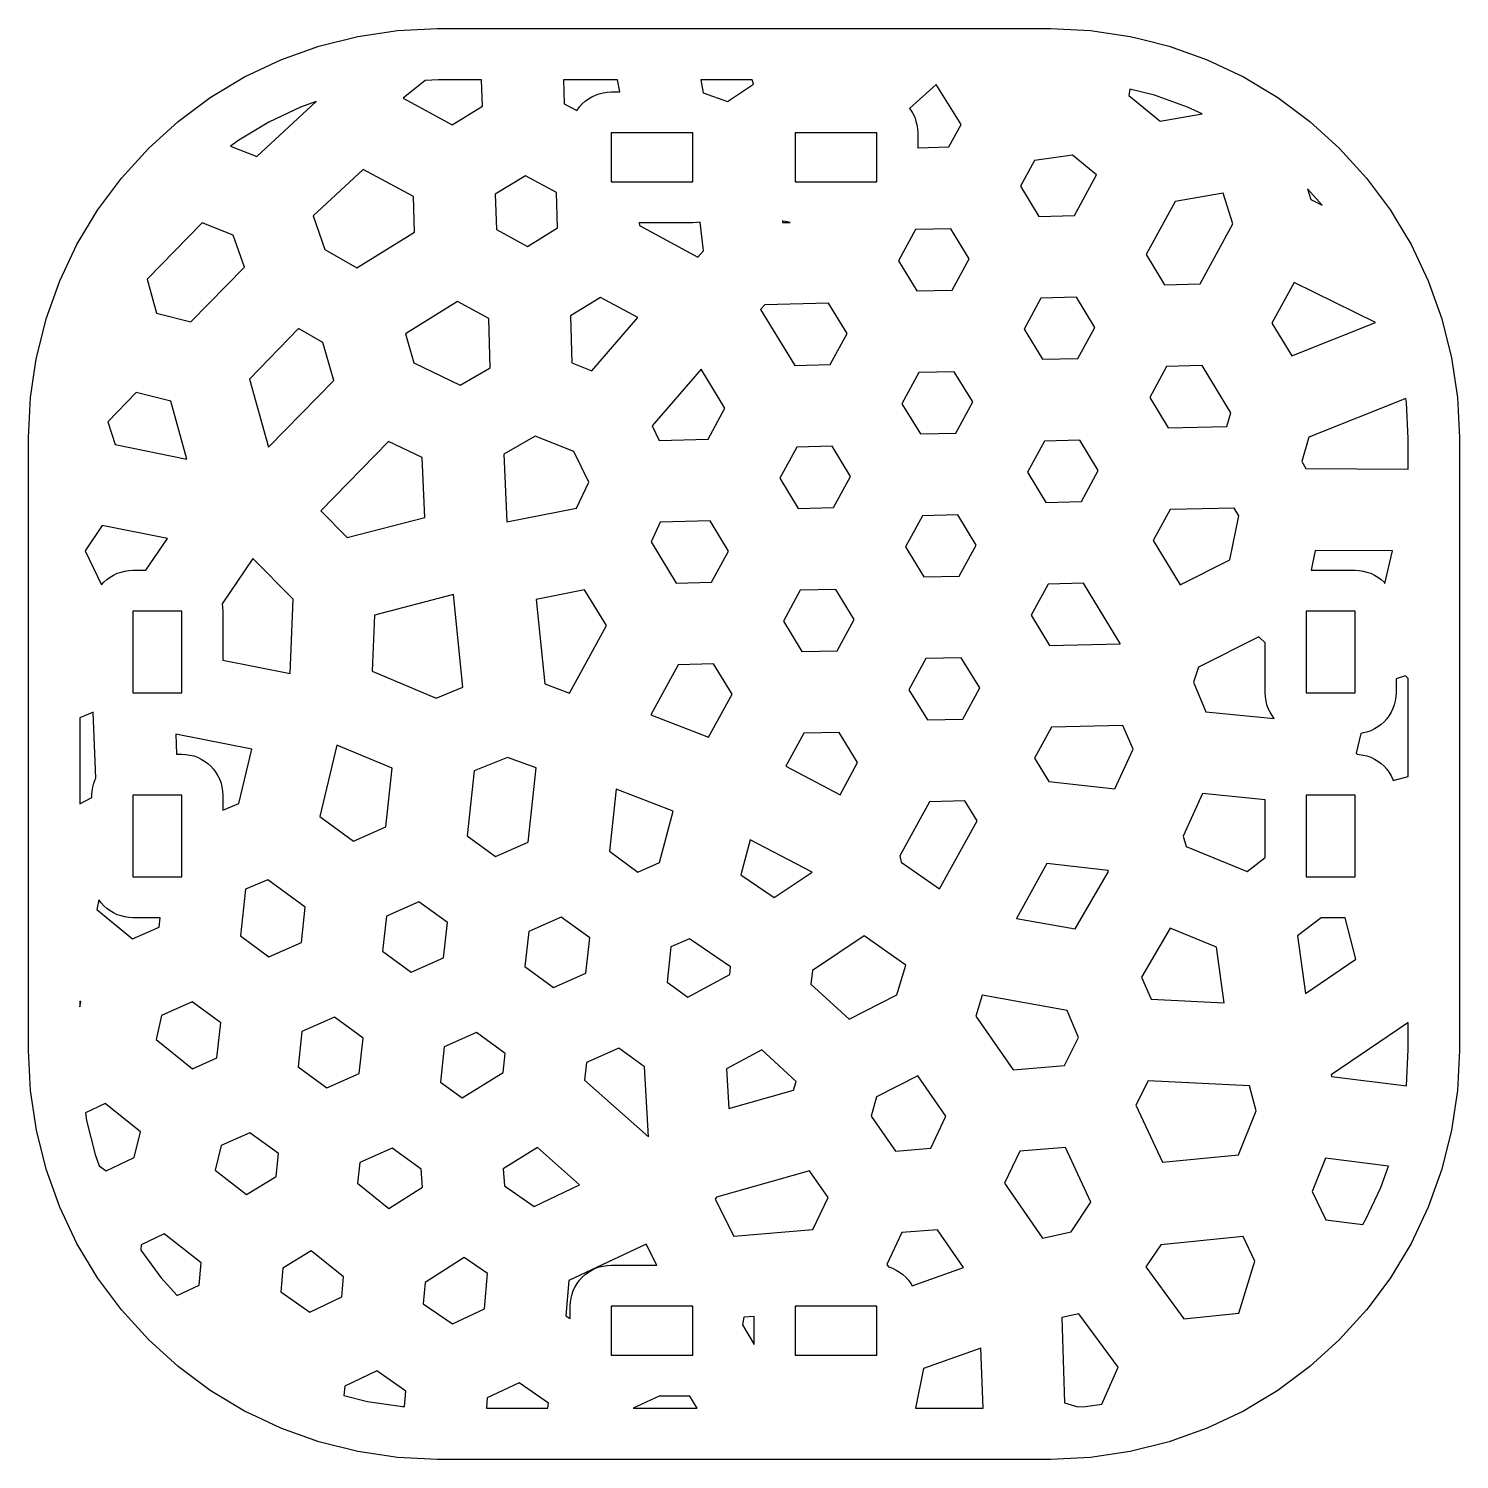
# Model space of a CAD drawing. Header units: millimetres. Extents: x -70 to 70, y -70 to 70.
import ezdxf

# ---------------------------------------------------------------- set-up
doc = ezdxf.new("R2010")
doc.units = ezdxf.units.MM

msp = doc.modelspace()

# ---------------------------------------------------------------- linework, layer by layer
at = {"color": 0}
for points in [[(-65.28, -48.86), (-66.96, -45.31), (-68.28, -41.61), (-69.23, -37.8), (-69.81, -33.92), (-70, -30), (-70, -27.95), (-70, -23.22), (-70, -3.42), (-70, 0.38), (-70, 9.1), (-70, 11.96), (-70, 25.01), (-70, 29.35), (-70, 30), (-69.81, 33.92), (-69.28, 37.46), (-69.23, 37.8), (-68.28, 41.61), (-66.96, 45.31), (-65.28, 48.86), (-63.26, 52.22), (-60.92, 55.38), (-58.28, 58.28), (-55.38, 60.92), (-52.22, 63.26), (-48.86, 65.28), (-45.31, 66.96), (-41.61, 68.28), (-37.8, 69.23), (-33.92, 69.81), (-30, 70), (-13.75, 70), (-13.37, 70), (-5.22, 70), (-0.53, 70), (7.75, 70), (12.91, 70), (26.21, 70), (27.85, 70), (30, 70), (33.92, 69.81), (37.8, 69.23), (38.89, 68.96), (41.61, 68.28), (45.31, 66.96), (48.86, 65.28), (52.22, 63.26), (55.38, 60.92), (58.28, 58.28), (60.92, 55.38), (63.26, 52.22), (63.78, 51.36), (65.28, 48.86), (66.96, 45.31), (68.28, 41.61), (69.23, 37.8), (69.81, 33.92), (70, 30), (70, -11.22), (70, -20.62), (70, -30), (69.81, -33.92), (69.23, -37.8), (68.28, -41.61), (66.96, -45.31), (65.28, -48.86), (63.26, -52.22), (61.08, -55.16), (60.92, -55.38), (58.28, -58.28), (55.38, -60.92), (52.22, -63.26), (49.95, -64.62), (48.86, -65.28), (45.31, -66.96), (42.23, -68.06), (42.23, -68.06), (41.61, -68.28), (37.8, -69.23), (33.92, -69.81), (30, -70), (-11.11, -70), (-11.58, -70), (-19.6, -70), (-21.72, -70), (-30, -70), (-33.92, -69.81), (-37.8, -69.23), (-41.61, -68.28), (-45.31, -66.96), (-47.75, -65.8), (-48.86, -65.28), (-52.22, -63.26), (-55.38, -60.92), (-58.28, -58.28), (-60.92, -55.38), (-63.26, -52.22), (-65.28, -48.86)], [(-25.67, 65), (-29.88, 65), (-31.21, 64.93), (-33.34, 63.19), (-28.54, 60.6), (-25.59, 62.42), (-25.67, 65)], [(-13.78, 63.72), (-13.39, 63.78), (-13, 63.8), (-12.15, 63.8), (-12.39, 65), (-17.66, 65), (-17.59, 62.65), (-16.35, 61.98), (-16.33, 62.02), (-16.09, 62.34), (-15.83, 62.63), (-15.54, 62.89), (-15.22, 63.13), (-14.89, 63.33), (-14.53, 63.5), (-14.16, 63.63), (-13.78, 63.72)], [(-3.98, 63.7), (-1.63, 62.88), (0.92, 64.57), (0.8, 65), (-4.24, 65), (-3.98, 63.7)], [(17, 58.34), (20.04, 58.42), (21.24, 60.62), (18.79, 64.53), (16.2, 62.19), (16.33, 62.02), (16.53, 61.69), (16.7, 61.33), (16.83, 60.96), (16.92, 60.58), (16.98, 60.19), (17, 59.8), (17, 58.34)], [(44.83, 61.65), (43.39, 62.33), (40.16, 63.49), (37.76, 64.09), (37.65, 63.44), (40.72, 60.95), (44.83, 61.65)], [(-47.68, 57.48), (-41.86, 62.87), (-41.85, 62.88), (-43.39, 62.33), (-46.5, 60.86), (-49.44, 59.1), (-50.23, 58.51), (-47.68, 57.48)], [(-5, 59.8), (-13, 59.8), (-13, 55), (-5, 55), (-5, 59.8)], [(13, 59.8), (5, 59.8), (5, 55), (13, 55), (13, 59.8)], [(32.33, 51.72), (34.5, 55.7), (32.14, 57.61), (28.42, 57.08), (27.06, 54.59), (28.86, 51.63), (32.33, 51.72)], [(-32.23, 50.09), (-32.33, 53.56), (-37.27, 56.21), (-42.17, 51.67), (-41, 48.4), (-37.89, 46.6), (-32.23, 50.09)], [(-21.18, 48.69), (-18.24, 50.51), (-18.34, 53.97), (-21.39, 55.61), (-24.34, 53.79), (-24.23, 50.33), (-21.18, 48.69)], [(44.62, 45.02), (47.82, 50.89), (46.89, 53.89), (42.18, 53.08), (39.35, 47.89), (41.16, 44.93), (44.62, 45.02)], [(56.56, 52.74), (55.14, 54.31), (55.45, 53.29), (56.56, 52.74)], [(-54.12, 41.3), (-48.88, 46.67), (-49.99, 49.78), (-53.03, 51.01), (-58.41, 45.49), (-57.48, 42.16), (-54.12, 41.3)], [(-10.25, 51), (-10.24, 50.74), (-4.51, 47.65), (-3.97, 48.26), (-4.28, 51.07), (-4.61, 51.02), (-5, 51), (-10.25, 51)], [(3.78, 51.02), (4.51, 51.03), (4.22, 51.08), (3.84, 51.17), (3.76, 51.2), (3.78, 51.02)], [(20.38, 44.42), (22.04, 47.46), (20.23, 50.42), (16.77, 50.33), (15.11, 47.29), (16.92, 44.34), (20.38, 44.42)], [(53.82, 45.17), (51.64, 41.19), (53.61, 37.97), (61.79, 41.24), (53.82, 45.17)], [(-10.4, 41.74), (-14.03, 43.7), (-16.98, 41.88), (-16.85, 37.31), (-14.9, 36.53), (-10.4, 41.74)], [(29.21, 37.64), (32.67, 37.72), (34.33, 40.76), (32.52, 43.72), (29.06, 43.63), (27.4, 40.59), (29.21, 37.64)], [(-27.78, 35.11), (-24.84, 36.82), (-24.98, 41.64), (-28.03, 43.29), (-33.13, 40.14), (-32.3, 37.29), (-27.78, 35.11)], [(4.97, 37.04), (8.43, 37.13), (10.09, 40.17), (8.28, 43.12), (2.03, 42.97), (1.62, 42.51), (4.97, 37.04)], [(-40.14, 35.58), (-41.21, 39.28), (-43.58, 40.65), (-48.4, 35.71), (-46.52, 29.04), (-40.14, 35.58)], [(-1.86, 32.87), (-4.19, 36.69), (-8.98, 31.14), (-8.29, 29.71), (-3.52, 29.83), (-1.86, 32.87)], [(20.72, 30.43), (22.38, 33.47), (20.58, 36.42), (17.11, 36.34), (15.45, 33.3), (17.26, 30.34), (20.72, 30.43)], [(41.5, 30.94), (47.24, 31.08), (47.63, 32.41), (44.82, 37.02), (41.35, 36.93), (39.7, 33.89), (41.5, 30.94)], [(-56.1, 33.55), (-59.46, 34.4), (-62.25, 31.54), (-61.53, 29.29), (-54.51, 27.88), (-56.1, 33.55)], [(54.59, 27.65), (54.97, 26.96), (65, 26.9), (65, 29.88), (64.83, 33.43), (64.77, 33.81), (55.26, 30.01), (54.59, 27.65)], [(-31.23, 22.17), (-31.49, 28.02), (-34.79, 29.61), (-41.42, 22.81), (-38.83, 20.19), (-31.23, 22.17)], [(-16.39, 23.07), (-15.19, 25.62), (-16.65, 28.62), (-20.44, 30.13), (-23.49, 28.35), (-23.2, 21.74), (-16.39, 23.07)], [(29.55, 23.64), (33.01, 23.73), (34.67, 26.77), (32.87, 29.72), (29.4, 29.64), (27.75, 26.6), (29.55, 23.64)], [(5.31, 23.05), (8.77, 23.13), (10.43, 26.17), (8.63, 29.13), (5.16, 29.04), (3.51, 26), (5.31, 23.05)], [(17.6, 16.35), (21.07, 16.43), (22.72, 19.47), (20.92, 22.43), (17.46, 22.34), (15.8, 19.3), (17.6, 16.35)], [(47.54, 18.01), (48.41, 22.31), (47.97, 23.09), (41.7, 22.94), (40.04, 19.9), (42.68, 15.57), (47.54, 18.01)], [(-60.58, 16.92), (-60.19, 16.98), (-59.8, 17), (-58.52, 17), (-56.42, 20.1), (-62.79, 21.39), (-64.48, 18.9), (-62.86, 15.57), (-62.63, 15.83), (-62.34, 16.09), (-62.02, 16.33), (-61.69, 16.53), (-61.33, 16.7), (-60.96, 16.83), (-60.58, 16.92)], [(-6.64, 15.75), (-3.18, 15.84), (-1.52, 18.88), (-3.32, 21.83), (-8.19, 21.71), (-9.1, 19.78), (-6.64, 15.75)], [(60.19, 16.98), (60.58, 16.92), (60.96, 16.83), (61.33, 16.7), (61.69, 16.53), (62.02, 16.33), (62.34, 16.09), (62.63, 15.83), (62.72, 15.72), (63.46, 18.91), (55.89, 18.95), (55.5, 17), (59.8, 17), (60.19, 16.98)], [(-51.07, 13.73), (-51.02, 13.39), (-51, 13), (-51, 8.21), (-44.42, 6.9), (-44.12, 14.16), (-48.07, 18.16), (-51.07, 13.73)], [(29.9, 9.64), (36.8, 9.81), (36.81, 9.84), (33.21, 15.73), (29.75, 15.64), (28.09, 12.6), (29.9, 9.64)], [(-28.44, 14.63), (-36.17, 12.62), (-36.4, 7.12), (-30.11, 4.49), (-27.5, 5.56), (-28.44, 14.63)], [(-15.6, 15.08), (-20.34, 14.15), (-19.5, 5.88), (-17.06, 4.99), (-13.47, 11.58), (-15.6, 15.08)], [(9.12, 9.13), (10.77, 12.18), (8.97, 15.13), (5.51, 15.05), (3.85, 12.01), (5.65, 9.05), (9.12, 9.13)], [(-59.8, 5), (-55, 5), (-55, 13), (-59.8, 13), (-59.8, 5)], [(55, 5), (59.8, 5), (59.8, 13), (55, 13), (55, 5)], [(51.89, 2.49), (51.67, 2.78), (51.47, 3.11), (51.3, 3.47), (51.17, 3.84), (51.08, 4.22), (51.02, 4.61), (51, 5), (51, 9.91), (50.38, 10.48), (44.46, 7.51), (43.98, 6.05), (45.2, 3.16), (51.89, 2.49)], [(21.41, 2.43), (23.07, 5.48), (21.26, 8.43), (17.8, 8.35), (16.14, 5.31), (17.95, 2.35), (21.41, 2.43)], [(-2.98, 7.84), (-6.44, 7.75), (-9.12, 2.84), (-3.48, 0.66), (-1.17, 4.88), (-2.98, 7.84)], [(60.58, -1.08), (60.96, -1.17), (61.33, -1.3), (61.69, -1.47), (62.02, -1.67), (62.34, -1.91), (62.63, -2.17), (62.89, -2.46), (63.13, -2.78), (63.33, -3.11), (63.5, -3.47), (63.53, -3.56), (65, -3.17), (65, 6.42), (64.74, 6.67), (63.8, 6.38), (63.8, 5), (63.78, 4.61), (63.72, 4.22), (63.63, 3.84), (63.5, 3.47), (63.33, 3.11), (63.13, 2.78), (62.89, 2.46), (62.63, 2.17), (62.34, 1.91), (62.02, 1.67), (61.69, 1.47), (61.33, 1.3), (60.96, 1.17), (60.58, 1.08), (60.36, 1.04), (59.91, -0.89), (60.01, -1.01), (60.19, -1.02), (60.58, -1.08)], [(-65, 2.55), (-65, -5.87), (-63.8, -5.23), (-63.8, -5), (-63.78, -4.61), (-63.72, -4.22), (-63.63, -3.84), (-63.5, -3.47), (-63.43, -3.33), (-63.69, 3.11), (-65, 2.55)], [(38.07, -0.52), (37.08, 1.82), (30.09, 1.65), (28.43, -1.39), (29.82, -3.67), (36.29, -4.4), (38.07, -0.52)], [(-52.46, -1.91), (-52.17, -2.17), (-51.91, -2.46), (-51.67, -2.78), (-51.47, -3.11), (-51.3, -3.47), (-51.17, -3.84), (-51.08, -4.22), (-51.02, -4.61), (-51, -5), (-51, -6.46), (-49.44, -5.82), (-48.16, -0.51), (-55.6, 0.97), (-55.52, -1), (-55, -1), (-54.61, -1.02), (-54.22, -1.08), (-53.84, -1.17), (-53.47, -1.3), (-53.11, -1.47), (-52.78, -1.67), (-52.46, -1.91)], [(9.31, 1.14), (5.85, 1.05), (4.09, -2.18), (9.41, -4.96), (11.12, -1.82), (9.31, 1.14)], [(-35.05, -8.12), (-34.43, -2.37), (-39.83, -0.11), (-41.52, -7.1), (-38.22, -9.52), (-35.05, -8.12)], [(-24.3, -11.02), (-21.13, -9.62), (-20.34, -2.33), (-23.14, -1.31), (-26.41, -2.64), (-27.09, -8.98), (-24.3, -11.02)], [(-59.8, -13), (-55, -13), (-55, -5), (-59.8, -5), (-59.8, -13)], [(-8.28, -11.6), (-6.93, -6.58), (-12.52, -4.42), (-13.17, -10.48), (-10.38, -12.53), (-8.28, -11.6)], [(19.13, -14.18), (22.81, -7.53), (21.61, -5.56), (18.14, -5.65), (15.26, -10.94), (15.39, -11.56), (19.13, -14.18)], [(44.88, -4.85), (42.98, -9.01), (43.28, -10.03), (49.25, -12.47), (51, -11.11), (51, -5.46), (44.88, -4.85)], [(55, -13), (59.8, -13), (59.8, -5), (55, -5), (55, -13)], [(0.6, -9.39), (-0.32, -12.79), (2.94, -15.03), (6.66, -12.55), (0.6, -9.39)], [(35.66, -12.48), (35.63, -12.38), (29.64, -11.7), (26.68, -17.06), (32.39, -18.1), (35.66, -12.48)], [(-43.31, -19.42), (-42.94, -15.98), (-46.59, -13.3), (-48.78, -14.19), (-49.27, -18.77), (-46.48, -20.82), (-43.31, -19.42)], [(-62.34, -16.09), (-62.63, -15.83), (-62.89, -15.54), (-63.12, -15.24), (-63.31, -16.18), (-59.82, -19.06), (-57.23, -17.92), (-57.13, -17), (-59.8, -17), (-60.19, -16.98), (-60.58, -16.92), (-60.96, -16.83), (-61.33, -16.7), (-61.69, -16.53), (-62.02, -16.33), (-62.34, -16.09)], [(-32.56, -22.32), (-29.39, -20.92), (-29.02, -17.48), (-31.81, -15.44), (-34.98, -16.84), (-35.36, -20.28), (-32.56, -22.32)], [(-18.64, -23.83), (-15.47, -22.43), (-15.1, -18.98), (-17.9, -16.94), (-21.06, -18.34), (-21.44, -21.78), (-18.64, -23.83)], [(41.69, -18.02), (38.9, -22.81), (39.84, -24.97), (46.99, -25.33), (46.23, -19.88), (41.69, -18.02)], [(54.16, -18.78), (54.94, -24.42), (59.86, -21.07), (58.82, -17), (56.46, -17), (54.16, -18.78)], [(-1.4, -22.55), (-1.32, -21.81), (-5.34, -19.05), (-7.15, -19.84), (-7.52, -23.29), (-5.51, -24.76), (-1.4, -22.55)], [(10.28, -26.91), (14.97, -24.54), (15.82, -21.63), (11.75, -18.77), (6.69, -22.15), (6.54, -23.49), (10.28, -26.91)], [(-65, -25.15), (-65, -25.72), (-64.89, -25.24), (-65, -25.15)], [(26.33, -31.88), (31.35, -31.47), (32.74, -28.71), (31.61, -26.09), (23.3, -24.57), (22.7, -26.63), (26.33, -31.88)], [(-51.57, -30.72), (-51.2, -27.28), (-54, -25.23), (-56.99, -26.56), (-57.52, -28.93), (-53.98, -31.78), (-51.57, -30.72)], [(-37.65, -32.23), (-37.28, -28.78), (-40.08, -26.74), (-43.25, -28.14), (-43.62, -31.58), (-40.82, -33.63), (-37.65, -32.23)], [(57.45, -32.38), (57.49, -32.53), (64.82, -33.46), (64.83, -33.43), (65, -29.88), (65, -27.29), (64.97, -27.28), (57.45, -32.38)], [(-27.58, -34.63), (-23.56, -32.14), (-23.36, -30.29), (-26.16, -28.24), (-29.33, -29.64), (-29.7, -33.09), (-27.58, -34.63)], [(-12.24, -29.75), (-15.41, -31.15), (-15.6, -32.89), (-9.35, -38.44), (-9.73, -31.58), (-12.24, -29.75)], [(4.84, -33.88), (5.09, -33.01), (1.74, -29.94), (-1.7, -31.79), (-1.49, -35.67), (4.84, -33.88)], [(14.81, -39.84), (18.27, -39.56), (19.75, -36.43), (17.01, -32.47), (12.98, -34.51), (12.44, -36.4), (14.81, -39.84)], [(40.94, -40.93), (48.4, -40.2), (50.13, -35.91), (49.45, -33.46), (39.55, -32.97), (38.35, -35.34), (40.94, -40.93)], [(-62.4, -41.75), (-59.66, -40.46), (-59.06, -37.96), (-62.52, -35.18), (-64.43, -36.08), (-64.32, -36.83), (-63.49, -40.16), (-63.09, -41.27), (-62.4, -41.75)], [(-48.67, -44.09), (-45.78, -42.32), (-45.54, -40.08), (-48.34, -38.04), (-51.15, -39.28), (-51.73, -41.69), (-48.67, -44.09)], [(-31.46, -43.37), (-31.6, -41.6), (-34.42, -39.54), (-37.59, -40.94), (-37.81, -42.97), (-34.74, -45.45), (-31.46, -43.37)], [(-20.22, -39.48), (-23.58, -41.56), (-23.44, -43.24), (-20.54, -45.25), (-16.09, -43.15), (-20.22, -39.48)], [(32, -47.72), (33.93, -44.83), (31.45, -39.49), (26.98, -39.85), (25.5, -42.98), (29.21, -48.35), (32, -47.72)], [(55.58, -43.79), (56.93, -46.57), (60.54, -47.03), (60.86, -46.5), (62.33, -43.39), (63.08, -41.3), (56.9, -40.52), (55.58, -43.79)], [(-0.99, -48.15), (6.75, -47.52), (8.23, -44.39), (6.41, -41.75), (-2.68, -44.33), (-2.83, -44.55), (-0.99, -48.15)], [(15.83, -52.17), (16.09, -52.46), (16.33, -52.78), (16.47, -53.02), (21.47, -51.23), (18.92, -47.53), (15.46, -47.81), (13.98, -50.94), (14.13, -51.17), (14.16, -51.17), (14.53, -51.3), (14.89, -51.47), (15.22, -51.67), (15.54, -51.91), (15.83, -52.17)], [(-56.74, -47.93), (-58.99, -48.99), (-59.03, -49.53), (-57.05, -52.2), (-55.46, -53.96), (-53.3, -52.94), (-53.12, -50.77), (-56.74, -47.93)], [(-16.7, -53.47), (-16.53, -53.11), (-16.33, -52.78), (-16.09, -52.46), (-15.83, -52.17), (-15.54, -51.91), (-15.22, -51.67), (-14.89, -51.47), (-14.53, -51.3), (-14.16, -51.17), (-13.78, -51.08), (-13.39, -51.02), (-13, -51), (-8.52, -51), (-9.58, -48.93), (-17.14, -52.49), (-17.42, -55.94), (-17, -56.23), (-17, -55), (-16.98, -54.61), (-16.92, -54.22), (-16.83, -53.84), (-16.7, -53.47)], [(43.05, -56.26), (48.42, -55.68), (49.99, -50.59), (48.83, -48.19), (40.78, -48.99), (39.32, -51.17), (43.05, -56.26)], [(-39.35, -54.11), (-39.18, -52.15), (-42.34, -49.59), (-45.13, -51.3), (-45.33, -53.61), (-42.48, -55.58), (-39.35, -54.11)], [(-28.53, -56.75), (-25.4, -55.27), (-25.11, -51.82), (-27.37, -50.25), (-31.2, -52.68), (-31.38, -54.77), (-28.53, -56.75)], [(-5, -55), (-13, -55), (-13, -59.8), (-5, -59.8), (-5, -55)], [(13, -55), (5, -55), (5, -59.8), (13, -59.8), (13, -55)], [(31.37, -64.48), (32.66, -64.86), (33.43, -64.83), (35.02, -64.59), (36.6, -60.99), (32.76, -55.75), (31.1, -56.12), (31.37, -64.48)], [(-0.01, -56.1), (-0.16, -56.82), (1, -58.76), (1, -56.02), (-0.01, -56.1)], [(23.19, -59.11), (17.55, -61.12), (16.77, -64.99), (16.77, -65), (23.39, -65), (23.19, -59.11)], [(-35.94, -61.34), (-39.07, -62.82), (-39.15, -63.74), (-36.83, -64.32), (-33.43, -64.83), (-33.22, -64.84), (-33.09, -63.32), (-35.94, -61.34)], [(-19.14, -64.49), (-21.99, -62.51), (-25.12, -63.99), (-25.21, -65), (-19.19, -65), (-19.14, -64.49)], [(-8.3, -63.8), (-10.85, -65), (-4.59, -65), (-5.31, -63.8), (-8.3, -63.8)]]:
    msp.add_lwpolyline(points, dxfattribs=at)

doc.saveas('drawing.dxf')
